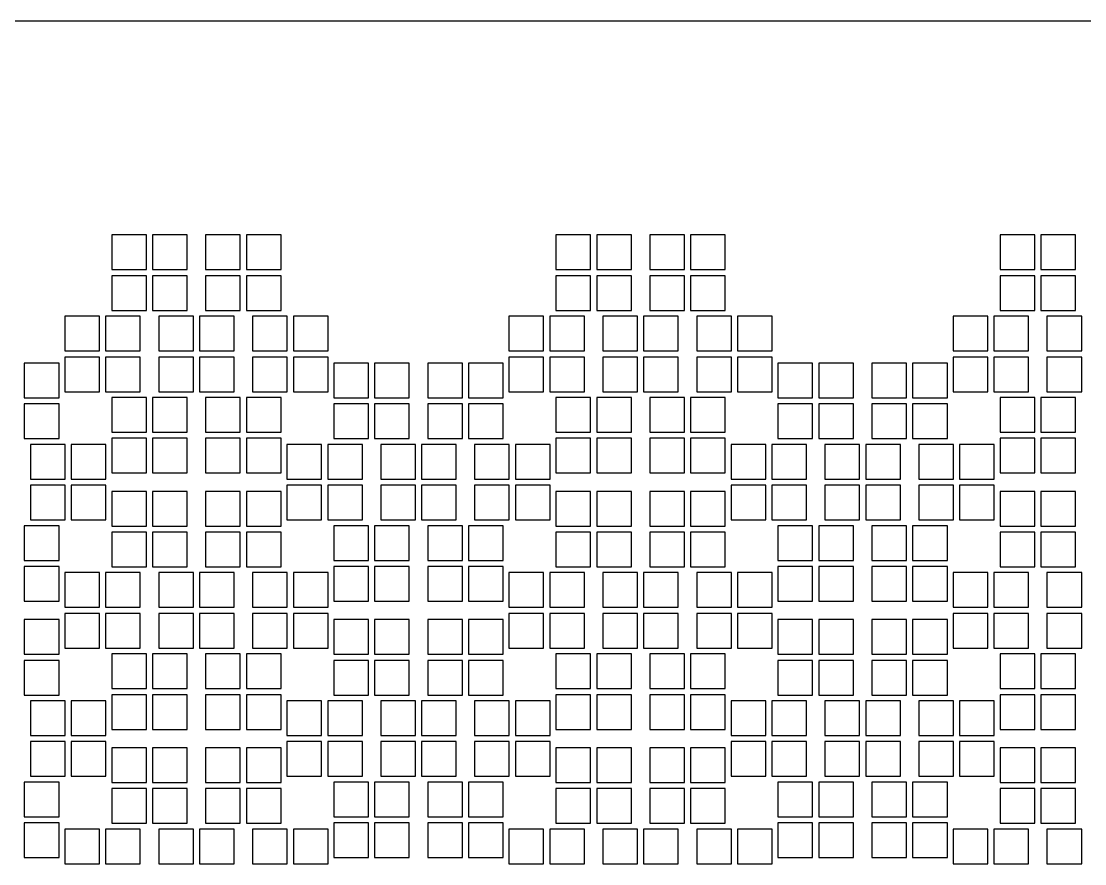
# Model space of a CAD drawing. Header units: millimetres. Extents: x -49 to 54, y -38 to 38.
# Drawn here: x -23.34 to 2.72, y 17.36 to 38 of the extents above; entities that cross this region are included whole.
import ezdxf

# ---------------------------------------------------------------- set-up
doc = ezdxf.new("R2010")
doc.units = ezdxf.units.MM

msp = doc.modelspace()

# ---------------------------------------------------------------- linework, layer by layer
msp.add_lwpolyline([(52.85, 38), (-47.85, 38)])
for points in [[(-21.1215, 31.9145), (-20.2715, 31.9145), (-20.2715, 32.7645), (-21.1215, 32.7645), (-21.1215, 31.9145)], [(-20.1215, 31.9145), (-19.2715, 31.9145), (-19.2715, 32.7645), (-20.1215, 32.7645), (-20.1215, 31.9145)], [(-18.8215, 31.9145), (-17.9715, 31.9145), (-17.9715, 32.7645), (-18.8215, 32.7645), (-18.8215, 31.9145)], [(-17.8215, 31.9145), (-16.9715, 31.9145), (-16.9715, 32.7645), (-17.8215, 32.7645), (-17.8215, 31.9145)], [(-10.2378, 31.9145), (-9.3878, 31.9145), (-9.3878, 32.7645), (-10.2378, 32.7645), (-10.2378, 31.9145)], [(-9.2378, 31.9145), (-8.3878, 31.9145), (-8.3878, 32.7645), (-9.2378, 32.7645), (-9.2378, 31.9145)], [(-7.9378, 31.9145), (-7.0878, 31.9145), (-7.0878, 32.7645), (-7.9378, 32.7645), (-7.9378, 31.9145)], [(-6.9378, 31.9145), (-6.0878, 31.9145), (-6.0878, 32.7645), (-6.9378, 32.7645), (-6.9378, 31.9145)], [(0.6459, 31.9145), (1.4959, 31.9145), (1.4959, 32.7645), (0.6459, 32.7645), (0.6459, 31.9145)], [(1.6459, 31.9145), (2.4959, 31.9145), (2.4959, 32.7645), (1.6459, 32.7645), (1.6459, 31.9145)], [(-21.1215, 30.9145), (-20.2715, 30.9145), (-20.2715, 31.7645), (-21.1215, 31.7645), (-21.1215, 30.9145)], [(-20.1215, 30.9145), (-19.2715, 30.9145), (-19.2715, 31.7645), (-20.1215, 31.7645), (-20.1215, 30.9145)], [(-18.8215, 30.9145), (-17.9715, 30.9145), (-17.9715, 31.7645), (-18.8215, 31.7645), (-18.8215, 30.9145)], [(-17.8215, 30.9145), (-16.9715, 30.9145), (-16.9715, 31.7645), (-17.8215, 31.7645), (-17.8215, 30.9145)], [(-10.2378, 30.9145), (-9.3878, 30.9145), (-9.3878, 31.7645), (-10.2378, 31.7645), (-10.2378, 30.9145)], [(-9.2378, 30.9145), (-8.3878, 30.9145), (-8.3878, 31.7645), (-9.2378, 31.7645), (-9.2378, 30.9145)], [(-7.9378, 30.9145), (-7.0878, 30.9145), (-7.0878, 31.7645), (-7.9378, 31.7645), (-7.9378, 30.9145)], [(-6.9378, 30.9145), (-6.0878, 30.9145), (-6.0878, 31.7645), (-6.9378, 31.7645), (-6.9378, 30.9145)], [(0.6459, 30.9145), (1.4959, 30.9145), (1.4959, 31.7645), (0.6459, 31.7645), (0.6459, 30.9145)], [(1.6459, 30.9145), (2.4959, 30.9145), (2.4959, 31.7645), (1.6459, 31.7645), (1.6459, 30.9145)], [(-22.2715, 29.9227), (-21.4215, 29.9227), (-21.4215, 30.7727), (-22.2715, 30.7727), (-22.2715, 29.9227)], [(-21.2715, 29.9227), (-20.4215, 29.9227), (-20.4215, 30.7727), (-21.2715, 30.7727), (-21.2715, 29.9227)], [(-19.9715, 29.9227), (-19.1215, 29.9227), (-19.1215, 30.7727), (-19.9715, 30.7727), (-19.9715, 29.9227)], [(-18.9715, 29.9227), (-18.1215, 29.9227), (-18.1215, 30.7727), (-18.9715, 30.7727), (-18.9715, 29.9227)], [(-17.6715, 29.9227), (-16.8215, 29.9227), (-16.8215, 30.7727), (-17.6715, 30.7727), (-17.6715, 29.9227)], [(-16.6715, 29.9227), (-15.8215, 29.9227), (-15.8215, 30.7727), (-16.6715, 30.7727), (-16.6715, 29.9227)], [(-11.3878, 29.9227), (-10.5378, 29.9227), (-10.5378, 30.7727), (-11.3878, 30.7727), (-11.3878, 29.9227)], [(-10.3878, 29.9227), (-9.5378, 29.9227), (-9.5378, 30.7727), (-10.3878, 30.7727), (-10.3878, 29.9227)], [(-9.0878, 29.9227), (-8.2378, 29.9227), (-8.2378, 30.7727), (-9.0878, 30.7727), (-9.0878, 29.9227)], [(-8.0878, 29.9227), (-7.2378, 29.9227), (-7.2378, 30.7727), (-8.0878, 30.7727), (-8.0878, 29.9227)], [(-6.7878, 29.9227), (-5.9378, 29.9227), (-5.9378, 30.7727), (-6.7878, 30.7727), (-6.7878, 29.9227)], [(-5.7878, 29.9227), (-4.9378, 29.9227), (-4.9378, 30.7727), (-5.7878, 30.7727), (-5.7878, 29.9227)], [(-0.5041, 29.9227), (0.3459, 29.9227), (0.3459, 30.7727), (-0.5041, 30.7727), (-0.5041, 29.9227)], [(0.4959, 29.9227), (1.3459, 29.9227), (1.3459, 30.7727), (0.4959, 30.7727), (0.4959, 29.9227)], [(1.7959, 29.9227), (2.6459, 29.9227), (2.6459, 30.7727), (1.7959, 30.7727), (1.7959, 29.9227)], [(-22.2715, 28.9227), (-21.4215, 28.9227), (-21.4215, 29.7727), (-22.2715, 29.7727), (-22.2715, 28.9227)], [(-21.2715, 28.9227), (-20.4215, 28.9227), (-20.4215, 29.7727), (-21.2715, 29.7727), (-21.2715, 28.9227)], [(-19.9715, 28.9227), (-19.1215, 28.9227), (-19.1215, 29.7727), (-19.9715, 29.7727), (-19.9715, 28.9227)], [(-18.9715, 28.9227), (-18.1215, 28.9227), (-18.1215, 29.7727), (-18.9715, 29.7727), (-18.9715, 28.9227)], [(-17.6715, 28.9227), (-16.8215, 28.9227), (-16.8215, 29.7727), (-17.6715, 29.7727), (-17.6715, 28.9227)], [(-16.6715, 28.9227), (-15.8215, 28.9227), (-15.8215, 29.7727), (-16.6715, 29.7727), (-16.6715, 28.9227)], [(-11.3878, 28.9227), (-10.5378, 28.9227), (-10.5378, 29.7727), (-11.3878, 29.7727), (-11.3878, 28.9227)], [(-10.3878, 28.9227), (-9.5378, 28.9227), (-9.5378, 29.7727), (-10.3878, 29.7727), (-10.3878, 28.9227)], [(-9.0878, 28.9227), (-8.2378, 28.9227), (-8.2378, 29.7727), (-9.0878, 29.7727), (-9.0878, 28.9227)], [(-8.0878, 28.9227), (-7.2378, 28.9227), (-7.2378, 29.7727), (-8.0878, 29.7727), (-8.0878, 28.9227)], [(-6.7878, 28.9227), (-5.9378, 28.9227), (-5.9378, 29.7727), (-6.7878, 29.7727), (-6.7878, 28.9227)], [(-5.7878, 28.9227), (-4.9378, 28.9227), (-4.9378, 29.7727), (-5.7878, 29.7727), (-5.7878, 28.9227)], [(-0.5041, 28.9227), (0.3459, 28.9227), (0.3459, 29.7727), (-0.5041, 29.7727), (-0.5041, 28.9227)], [(0.4959, 28.9227), (1.3459, 28.9227), (1.3459, 29.7727), (0.4959, 29.7727), (0.4959, 28.9227)], [(1.7959, 28.9227), (2.6459, 28.9227), (2.6459, 29.7727), (1.7959, 29.7727), (1.7959, 28.9227)], [(-23.2634, 28.7727), (-22.4134, 28.7727), (-22.4134, 29.6227), (-23.2634, 29.6227), (-23.2634, 28.7727)], [(-15.6796, 28.7727), (-14.8296, 28.7727), (-14.8296, 29.6227), (-15.6796, 29.6227), (-15.6796, 28.7727)], [(-14.6796, 28.7727), (-13.8296, 28.7727), (-13.8296, 29.6227), (-14.6796, 29.6227), (-14.6796, 28.7727)], [(-13.3796, 28.7727), (-12.5296, 28.7727), (-12.5296, 29.6227), (-13.3796, 29.6227), (-13.3796, 28.7727)], [(-12.3796, 28.7727), (-11.5296, 28.7727), (-11.5296, 29.6227), (-12.3796, 29.6227), (-12.3796, 28.7727)], [(-4.7959, 28.7727), (-3.9459, 28.7727), (-3.9459, 29.6227), (-4.7959, 29.6227), (-4.7959, 28.7727)], [(-3.7959, 28.7727), (-2.9459, 28.7727), (-2.9459, 29.6227), (-3.7959, 29.6227), (-3.7959, 28.7727)], [(-2.4959, 28.7727), (-1.6459, 28.7727), (-1.6459, 29.6227), (-2.4959, 29.6227), (-2.4959, 28.7727)], [(-1.4959, 28.7727), (-0.6459, 28.7727), (-0.6459, 29.6227), (-1.4959, 29.6227), (-1.4959, 28.7727)], [(-21.1215, 27.9308), (-20.2715, 27.9308), (-20.2715, 28.7808), (-21.1215, 28.7808), (-21.1215, 27.9308)], [(-20.1215, 27.9308), (-19.2715, 27.9308), (-19.2715, 28.7808), (-20.1215, 28.7808), (-20.1215, 27.9308)], [(-18.8215, 27.9308), (-17.9715, 27.9308), (-17.9715, 28.7808), (-18.8215, 28.7808), (-18.8215, 27.9308)], [(-17.8215, 27.9308), (-16.9715, 27.9308), (-16.9715, 28.7808), (-17.8215, 28.7808), (-17.8215, 27.9308)], [(-10.2378, 27.9308), (-9.3878, 27.9308), (-9.3878, 28.7808), (-10.2378, 28.7808), (-10.2378, 27.9308)], [(-9.2378, 27.9308), (-8.3878, 27.9308), (-8.3878, 28.7808), (-9.2378, 28.7808), (-9.2378, 27.9308)], [(-7.9378, 27.9308), (-7.0878, 27.9308), (-7.0878, 28.7808), (-7.9378, 28.7808), (-7.9378, 27.9308)], [(-6.9378, 27.9308), (-6.0878, 27.9308), (-6.0878, 28.7808), (-6.9378, 28.7808), (-6.9378, 27.9308)], [(0.6459, 27.9308), (1.4959, 27.9308), (1.4959, 28.7808), (0.6459, 28.7808), (0.6459, 27.9308)], [(1.6459, 27.9308), (2.4959, 27.9308), (2.4959, 28.7808), (1.6459, 28.7808), (1.6459, 27.9308)], [(-23.2634, 27.7727), (-22.4134, 27.7727), (-22.4134, 28.6227), (-23.2634, 28.6227), (-23.2634, 27.7727)], [(-15.6796, 27.7727), (-14.8296, 27.7727), (-14.8296, 28.6227), (-15.6796, 28.6227), (-15.6796, 27.7727)], [(-14.6796, 27.7727), (-13.8296, 27.7727), (-13.8296, 28.6227), (-14.6796, 28.6227), (-14.6796, 27.7727)], [(-13.3796, 27.7727), (-12.5296, 27.7727), (-12.5296, 28.6227), (-13.3796, 28.6227), (-13.3796, 27.7727)], [(-12.3796, 27.7727), (-11.5296, 27.7727), (-11.5296, 28.6227), (-12.3796, 28.6227), (-12.3796, 27.7727)], [(-4.7959, 27.7727), (-3.9459, 27.7727), (-3.9459, 28.6227), (-4.7959, 28.6227), (-4.7959, 27.7727)], [(-3.7959, 27.7727), (-2.9459, 27.7727), (-2.9459, 28.6227), (-3.7959, 28.6227), (-3.7959, 27.7727)], [(-2.4959, 27.7727), (-1.6459, 27.7727), (-1.6459, 28.6227), (-2.4959, 28.6227), (-2.4959, 27.7727)], [(-1.4959, 27.7727), (-0.6459, 27.7727), (-0.6459, 28.6227), (-1.4959, 28.6227), (-1.4959, 27.7727)], [(-23.1134, 26.7808), (-22.2634, 26.7808), (-22.2634, 27.6308), (-23.1134, 27.6308), (-23.1134, 26.7808)], [(-22.1134, 26.7808), (-21.2634, 26.7808), (-21.2634, 27.6308), (-22.1134, 27.6308), (-22.1134, 26.7808)], [(-21.1215, 26.9308), (-20.2715, 26.9308), (-20.2715, 27.7808), (-21.1215, 27.7808), (-21.1215, 26.9308)], [(-20.1215, 26.9308), (-19.2715, 26.9308), (-19.2715, 27.7808), (-20.1215, 27.7808), (-20.1215, 26.9308)], [(-18.8215, 26.9308), (-17.9715, 26.9308), (-17.9715, 27.7808), (-18.8215, 27.7808), (-18.8215, 26.9308)], [(-17.8215, 26.9308), (-16.9715, 26.9308), (-16.9715, 27.7808), (-17.8215, 27.7808), (-17.8215, 26.9308)], [(-16.8296, 26.7808), (-15.9796, 26.7808), (-15.9796, 27.6308), (-16.8296, 27.6308), (-16.8296, 26.7808)], [(-15.8296, 26.7808), (-14.9796, 26.7808), (-14.9796, 27.6308), (-15.8296, 27.6308), (-15.8296, 26.7808)], [(-14.5296, 26.7808), (-13.6796, 26.7808), (-13.6796, 27.6308), (-14.5296, 27.6308), (-14.5296, 26.7808)], [(-13.5296, 26.7808), (-12.6796, 26.7808), (-12.6796, 27.6308), (-13.5296, 27.6308), (-13.5296, 26.7808)], [(-12.2296, 26.7808), (-11.3796, 26.7808), (-11.3796, 27.6308), (-12.2296, 27.6308), (-12.2296, 26.7808)], [(-11.2296, 26.7808), (-10.3796, 26.7808), (-10.3796, 27.6308), (-11.2296, 27.6308), (-11.2296, 26.7808)], [(-10.2378, 26.9308), (-9.3878, 26.9308), (-9.3878, 27.7808), (-10.2378, 27.7808), (-10.2378, 26.9308)], [(-9.2378, 26.9308), (-8.3878, 26.9308), (-8.3878, 27.7808), (-9.2378, 27.7808), (-9.2378, 26.9308)], [(-7.9378, 26.9308), (-7.0878, 26.9308), (-7.0878, 27.7808), (-7.9378, 27.7808), (-7.9378, 26.9308)], [(-6.9378, 26.9308), (-6.0878, 26.9308), (-6.0878, 27.7808), (-6.9378, 27.7808), (-6.9378, 26.9308)], [(-5.9459, 26.7808), (-5.0959, 26.7808), (-5.0959, 27.6308), (-5.9459, 27.6308), (-5.9459, 26.7808)], [(-4.9459, 26.7808), (-4.0959, 26.7808), (-4.0959, 27.6308), (-4.9459, 27.6308), (-4.9459, 26.7808)], [(-3.6459, 26.7808), (-2.7959, 26.7808), (-2.7959, 27.6308), (-3.6459, 27.6308), (-3.6459, 26.7808)], [(-2.6459, 26.7808), (-1.7959, 26.7808), (-1.7959, 27.6308), (-2.6459, 27.6308), (-2.6459, 26.7808)], [(-1.3459, 26.7808), (-0.4959, 26.7808), (-0.4959, 27.6308), (-1.3459, 27.6308), (-1.3459, 26.7808)], [(-0.3459, 26.7808), (0.5041, 26.7808), (0.5041, 27.6308), (-0.3459, 27.6308), (-0.3459, 26.7808)], [(0.6459, 26.9308), (1.4959, 26.9308), (1.4959, 27.7808), (0.6459, 27.7808), (0.6459, 26.9308)], [(1.6459, 26.9308), (2.4959, 26.9308), (2.4959, 27.7808), (1.6459, 27.7808), (1.6459, 26.9308)], [(-23.1134, 25.7808), (-22.2634, 25.7808), (-22.2634, 26.6308), (-23.1134, 26.6308), (-23.1134, 25.7808)], [(-22.1134, 25.7808), (-21.2634, 25.7808), (-21.2634, 26.6308), (-22.1134, 26.6308), (-22.1134, 25.7808)], [(-16.8296, 25.7808), (-15.9796, 25.7808), (-15.9796, 26.6308), (-16.8296, 26.6308), (-16.8296, 25.7808)], [(-15.8296, 25.7808), (-14.9796, 25.7808), (-14.9796, 26.6308), (-15.8296, 26.6308), (-15.8296, 25.7808)], [(-14.5296, 25.7808), (-13.6796, 25.7808), (-13.6796, 26.6308), (-14.5296, 26.6308), (-14.5296, 25.7808)], [(-13.5296, 25.7808), (-12.6796, 25.7808), (-12.6796, 26.6308), (-13.5296, 26.6308), (-13.5296, 25.7808)], [(-12.2296, 25.7808), (-11.3796, 25.7808), (-11.3796, 26.6308), (-12.2296, 26.6308), (-12.2296, 25.7808)], [(-11.2296, 25.7808), (-10.3796, 25.7808), (-10.3796, 26.6308), (-11.2296, 26.6308), (-11.2296, 25.7808)], [(-5.9459, 25.7808), (-5.0959, 25.7808), (-5.0959, 26.6308), (-5.9459, 26.6308), (-5.9459, 25.7808)], [(-4.9459, 25.7808), (-4.0959, 25.7808), (-4.0959, 26.6308), (-4.9459, 26.6308), (-4.9459, 25.7808)], [(-3.6459, 25.7808), (-2.7959, 25.7808), (-2.7959, 26.6308), (-3.6459, 26.6308), (-3.6459, 25.7808)], [(-2.6459, 25.7808), (-1.7959, 25.7808), (-1.7959, 26.6308), (-2.6459, 26.6308), (-2.6459, 25.7808)], [(-1.3459, 25.7808), (-0.4959, 25.7808), (-0.4959, 26.6308), (-1.3459, 26.6308), (-1.3459, 25.7808)], [(-0.3459, 25.7808), (0.5041, 25.7808), (0.5041, 26.6308), (-0.3459, 26.6308), (-0.3459, 25.7808)], [(-21.1215, 25.6308), (-20.2715, 25.6308), (-20.2715, 26.4808), (-21.1215, 26.4808), (-21.1215, 25.6308)], [(-20.1215, 25.6308), (-19.2715, 25.6308), (-19.2715, 26.4808), (-20.1215, 26.4808), (-20.1215, 25.6308)], [(-18.8215, 25.6308), (-17.9715, 25.6308), (-17.9715, 26.4808), (-18.8215, 26.4808), (-18.8215, 25.6308)], [(-17.8215, 25.6308), (-16.9715, 25.6308), (-16.9715, 26.4808), (-17.8215, 26.4808), (-17.8215, 25.6308)], [(-10.2378, 25.6308), (-9.3878, 25.6308), (-9.3878, 26.4808), (-10.2378, 26.4808), (-10.2378, 25.6308)], [(-9.2378, 25.6308), (-8.3878, 25.6308), (-8.3878, 26.4808), (-9.2378, 26.4808), (-9.2378, 25.6308)], [(-7.9378, 25.6308), (-7.0878, 25.6308), (-7.0878, 26.4808), (-7.9378, 26.4808), (-7.9378, 25.6308)], [(-6.9378, 25.6308), (-6.0878, 25.6308), (-6.0878, 26.4808), (-6.9378, 26.4808), (-6.9378, 25.6308)], [(0.6459, 25.6308), (1.4959, 25.6308), (1.4959, 26.4808), (0.6459, 26.4808), (0.6459, 25.6308)], [(1.6459, 25.6308), (2.4959, 25.6308), (2.4959, 26.4808), (1.6459, 26.4808), (1.6459, 25.6308)], [(-23.2634, 24.7889), (-22.4134, 24.7889), (-22.4134, 25.6389), (-23.2634, 25.6389), (-23.2634, 24.7889)], [(-15.6796, 24.7889), (-14.8296, 24.7889), (-14.8296, 25.6389), (-15.6796, 25.6389), (-15.6796, 24.7889)], [(-14.6796, 24.7889), (-13.8296, 24.7889), (-13.8296, 25.6389), (-14.6796, 25.6389), (-14.6796, 24.7889)], [(-13.3796, 24.7889), (-12.5296, 24.7889), (-12.5296, 25.6389), (-13.3796, 25.6389), (-13.3796, 24.7889)], [(-12.3796, 24.7889), (-11.5296, 24.7889), (-11.5296, 25.6389), (-12.3796, 25.6389), (-12.3796, 24.7889)], [(-4.7959, 24.7889), (-3.9459, 24.7889), (-3.9459, 25.6389), (-4.7959, 25.6389), (-4.7959, 24.7889)], [(-3.7959, 24.7889), (-2.9459, 24.7889), (-2.9459, 25.6389), (-3.7959, 25.6389), (-3.7959, 24.7889)], [(-2.4959, 24.7889), (-1.6459, 24.7889), (-1.6459, 25.6389), (-2.4959, 25.6389), (-2.4959, 24.7889)], [(-1.4959, 24.7889), (-0.6459, 24.7889), (-0.6459, 25.6389), (-1.4959, 25.6389), (-1.4959, 24.7889)], [(-21.1215, 24.6308), (-20.2715, 24.6308), (-20.2715, 25.4808), (-21.1215, 25.4808), (-21.1215, 24.6308)], [(-20.1215, 24.6308), (-19.2715, 24.6308), (-19.2715, 25.4808), (-20.1215, 25.4808), (-20.1215, 24.6308)], [(-18.8215, 24.6308), (-17.9715, 24.6308), (-17.9715, 25.4808), (-18.8215, 25.4808), (-18.8215, 24.6308)], [(-17.8215, 24.6308), (-16.9715, 24.6308), (-16.9715, 25.4808), (-17.8215, 25.4808), (-17.8215, 24.6308)], [(-10.2378, 24.6308), (-9.3878, 24.6308), (-9.3878, 25.4808), (-10.2378, 25.4808), (-10.2378, 24.6308)], [(-9.2378, 24.6308), (-8.3878, 24.6308), (-8.3878, 25.4808), (-9.2378, 25.4808), (-9.2378, 24.6308)], [(-7.9378, 24.6308), (-7.0878, 24.6308), (-7.0878, 25.4808), (-7.9378, 25.4808), (-7.9378, 24.6308)], [(-6.9378, 24.6308), (-6.0878, 24.6308), (-6.0878, 25.4808), (-6.9378, 25.4808), (-6.9378, 24.6308)], [(0.6459, 24.6308), (1.4959, 24.6308), (1.4959, 25.4808), (0.6459, 25.4808), (0.6459, 24.6308)], [(1.6459, 24.6308), (2.4959, 24.6308), (2.4959, 25.4808), (1.6459, 25.4808), (1.6459, 24.6308)], [(-23.2634, 23.7889), (-22.4134, 23.7889), (-22.4134, 24.6389), (-23.2634, 24.6389), (-23.2634, 23.7889)], [(-15.6796, 23.7889), (-14.8296, 23.7889), (-14.8296, 24.6389), (-15.6796, 24.6389), (-15.6796, 23.7889)], [(-14.6796, 23.7889), (-13.8296, 23.7889), (-13.8296, 24.6389), (-14.6796, 24.6389), (-14.6796, 23.7889)], [(-13.3796, 23.7889), (-12.5296, 23.7889), (-12.5296, 24.6389), (-13.3796, 24.6389), (-13.3796, 23.7889)], [(-12.3796, 23.7889), (-11.5296, 23.7889), (-11.5296, 24.6389), (-12.3796, 24.6389), (-12.3796, 23.7889)], [(-4.7959, 23.7889), (-3.9459, 23.7889), (-3.9459, 24.6389), (-4.7959, 24.6389), (-4.7959, 23.7889)], [(-3.7959, 23.7889), (-2.9459, 23.7889), (-2.9459, 24.6389), (-3.7959, 24.6389), (-3.7959, 23.7889)], [(-2.4959, 23.7889), (-1.6459, 23.7889), (-1.6459, 24.6389), (-2.4959, 24.6389), (-2.4959, 23.7889)], [(-1.4959, 23.7889), (-0.6459, 23.7889), (-0.6459, 24.6389), (-1.4959, 24.6389), (-1.4959, 23.7889)], [(-22.2715, 23.6389), (-21.4215, 23.6389), (-21.4215, 24.4889), (-22.2715, 24.4889), (-22.2715, 23.6389)], [(-21.2715, 23.6389), (-20.4215, 23.6389), (-20.4215, 24.4889), (-21.2715, 24.4889), (-21.2715, 23.6389)], [(-19.9715, 23.6389), (-19.1215, 23.6389), (-19.1215, 24.4889), (-19.9715, 24.4889), (-19.9715, 23.6389)], [(-18.9715, 23.6389), (-18.1215, 23.6389), (-18.1215, 24.4889), (-18.9715, 24.4889), (-18.9715, 23.6389)], [(-17.6715, 23.6389), (-16.8215, 23.6389), (-16.8215, 24.4889), (-17.6715, 24.4889), (-17.6715, 23.6389)], [(-16.6715, 23.6389), (-15.8215, 23.6389), (-15.8215, 24.4889), (-16.6715, 24.4889), (-16.6715, 23.6389)], [(-11.3878, 23.6389), (-10.5378, 23.6389), (-10.5378, 24.4889), (-11.3878, 24.4889), (-11.3878, 23.6389)], [(-10.3878, 23.6389), (-9.5378, 23.6389), (-9.5378, 24.4889), (-10.3878, 24.4889), (-10.3878, 23.6389)], [(-9.0878, 23.6389), (-8.2378, 23.6389), (-8.2378, 24.4889), (-9.0878, 24.4889), (-9.0878, 23.6389)], [(-8.0878, 23.6389), (-7.2378, 23.6389), (-7.2378, 24.4889), (-8.0878, 24.4889), (-8.0878, 23.6389)], [(-6.7878, 23.6389), (-5.9378, 23.6389), (-5.9378, 24.4889), (-6.7878, 24.4889), (-6.7878, 23.6389)], [(-5.7878, 23.6389), (-4.9378, 23.6389), (-4.9378, 24.4889), (-5.7878, 24.4889), (-5.7878, 23.6389)], [(-0.5041, 23.6389), (0.3459, 23.6389), (0.3459, 24.4889), (-0.5041, 24.4889), (-0.5041, 23.6389)], [(0.4959, 23.6389), (1.3459, 23.6389), (1.3459, 24.4889), (0.4959, 24.4889), (0.4959, 23.6389)], [(1.7959, 23.6389), (2.6459, 23.6389), (2.6459, 24.4889), (1.7959, 24.4889), (1.7959, 23.6389)], [(-22.2715, 22.6389), (-21.4215, 22.6389), (-21.4215, 23.4889), (-22.2715, 23.4889), (-22.2715, 22.6389)], [(-21.2715, 22.6389), (-20.4215, 22.6389), (-20.4215, 23.4889), (-21.2715, 23.4889), (-21.2715, 22.6389)], [(-19.9715, 22.6389), (-19.1215, 22.6389), (-19.1215, 23.4889), (-19.9715, 23.4889), (-19.9715, 22.6389)], [(-18.9715, 22.6389), (-18.1215, 22.6389), (-18.1215, 23.4889), (-18.9715, 23.4889), (-18.9715, 22.6389)], [(-17.6715, 22.6389), (-16.8215, 22.6389), (-16.8215, 23.4889), (-17.6715, 23.4889), (-17.6715, 22.6389)], [(-16.6715, 22.6389), (-15.8215, 22.6389), (-15.8215, 23.4889), (-16.6715, 23.4889), (-16.6715, 22.6389)], [(-11.3878, 22.6389), (-10.5378, 22.6389), (-10.5378, 23.4889), (-11.3878, 23.4889), (-11.3878, 22.6389)], [(-10.3878, 22.6389), (-9.5378, 22.6389), (-9.5378, 23.4889), (-10.3878, 23.4889), (-10.3878, 22.6389)], [(-9.0878, 22.6389), (-8.2378, 22.6389), (-8.2378, 23.4889), (-9.0878, 23.4889), (-9.0878, 22.6389)], [(-8.0878, 22.6389), (-7.2378, 22.6389), (-7.2378, 23.4889), (-8.0878, 23.4889), (-8.0878, 22.6389)], [(-6.7878, 22.6389), (-5.9378, 22.6389), (-5.9378, 23.4889), (-6.7878, 23.4889), (-6.7878, 22.6389)], [(-5.7878, 22.6389), (-4.9378, 22.6389), (-4.9378, 23.4889), (-5.7878, 23.4889), (-5.7878, 22.6389)], [(-0.5041, 22.6389), (0.3459, 22.6389), (0.3459, 23.4889), (-0.5041, 23.4889), (-0.5041, 22.6389)], [(0.4959, 22.6389), (1.3459, 22.6389), (1.3459, 23.4889), (0.4959, 23.4889), (0.4959, 22.6389)], [(1.7959, 22.6389), (2.6459, 22.6389), (2.6459, 23.4889), (1.7959, 23.4889), (1.7959, 22.6389)], [(-23.2634, 22.4889), (-22.4134, 22.4889), (-22.4134, 23.3389), (-23.2634, 23.3389), (-23.2634, 22.4889)], [(-15.6796, 22.4889), (-14.8296, 22.4889), (-14.8296, 23.3389), (-15.6796, 23.3389), (-15.6796, 22.4889)], [(-14.6796, 22.4889), (-13.8296, 22.4889), (-13.8296, 23.3389), (-14.6796, 23.3389), (-14.6796, 22.4889)], [(-13.3796, 22.4889), (-12.5296, 22.4889), (-12.5296, 23.3389), (-13.3796, 23.3389), (-13.3796, 22.4889)], [(-12.3796, 22.4889), (-11.5296, 22.4889), (-11.5296, 23.3389), (-12.3796, 23.3389), (-12.3796, 22.4889)], [(-4.7959, 22.4889), (-3.9459, 22.4889), (-3.9459, 23.3389), (-4.7959, 23.3389), (-4.7959, 22.4889)], [(-3.7959, 22.4889), (-2.9459, 22.4889), (-2.9459, 23.3389), (-3.7959, 23.3389), (-3.7959, 22.4889)], [(-2.4959, 22.4889), (-1.6459, 22.4889), (-1.6459, 23.3389), (-2.4959, 23.3389), (-2.4959, 22.4889)], [(-1.4959, 22.4889), (-0.6459, 22.4889), (-0.6459, 23.3389), (-1.4959, 23.3389), (-1.4959, 22.4889)], [(-21.1215, 21.6471), (-20.2715, 21.6471), (-20.2715, 22.4971), (-21.1215, 22.4971), (-21.1215, 21.6471)], [(-20.1215, 21.6471), (-19.2715, 21.6471), (-19.2715, 22.4971), (-20.1215, 22.4971), (-20.1215, 21.6471)], [(-18.8215, 21.6471), (-17.9715, 21.6471), (-17.9715, 22.4971), (-18.8215, 22.4971), (-18.8215, 21.6471)], [(-17.8215, 21.6471), (-16.9715, 21.6471), (-16.9715, 22.4971), (-17.8215, 22.4971), (-17.8215, 21.6471)], [(-10.2378, 21.6471), (-9.3878, 21.6471), (-9.3878, 22.4971), (-10.2378, 22.4971), (-10.2378, 21.6471)], [(-9.2378, 21.6471), (-8.3878, 21.6471), (-8.3878, 22.4971), (-9.2378, 22.4971), (-9.2378, 21.6471)], [(-7.9378, 21.6471), (-7.0878, 21.6471), (-7.0878, 22.4971), (-7.9378, 22.4971), (-7.9378, 21.6471)], [(-6.9378, 21.6471), (-6.0878, 21.6471), (-6.0878, 22.4971), (-6.9378, 22.4971), (-6.9378, 21.6471)], [(0.6459, 21.6471), (1.4959, 21.6471), (1.4959, 22.4971), (0.6459, 22.4971), (0.6459, 21.6471)], [(1.6459, 21.6471), (2.4959, 21.6471), (2.4959, 22.4971), (1.6459, 22.4971), (1.6459, 21.6471)], [(-23.2634, 21.4889), (-22.4134, 21.4889), (-22.4134, 22.3389), (-23.2634, 22.3389), (-23.2634, 21.4889)], [(-15.6796, 21.4889), (-14.8296, 21.4889), (-14.8296, 22.3389), (-15.6796, 22.3389), (-15.6796, 21.4889)], [(-14.6796, 21.4889), (-13.8296, 21.4889), (-13.8296, 22.3389), (-14.6796, 22.3389), (-14.6796, 21.4889)], [(-13.3796, 21.4889), (-12.5296, 21.4889), (-12.5296, 22.3389), (-13.3796, 22.3389), (-13.3796, 21.4889)], [(-12.3796, 21.4889), (-11.5296, 21.4889), (-11.5296, 22.3389), (-12.3796, 22.3389), (-12.3796, 21.4889)], [(-4.7959, 21.4889), (-3.9459, 21.4889), (-3.9459, 22.3389), (-4.7959, 22.3389), (-4.7959, 21.4889)], [(-3.7959, 21.4889), (-2.9459, 21.4889), (-2.9459, 22.3389), (-3.7959, 22.3389), (-3.7959, 21.4889)], [(-2.4959, 21.4889), (-1.6459, 21.4889), (-1.6459, 22.3389), (-2.4959, 22.3389), (-2.4959, 21.4889)], [(-1.4959, 21.4889), (-0.6459, 21.4889), (-0.6459, 22.3389), (-1.4959, 22.3389), (-1.4959, 21.4889)], [(-21.1215, 20.6471), (-20.2715, 20.6471), (-20.2715, 21.4971), (-21.1215, 21.4971), (-21.1215, 20.6471)], [(-20.1215, 20.6471), (-19.2715, 20.6471), (-19.2715, 21.4971), (-20.1215, 21.4971), (-20.1215, 20.6471)], [(-18.8215, 20.6471), (-17.9715, 20.6471), (-17.9715, 21.4971), (-18.8215, 21.4971), (-18.8215, 20.6471)], [(-17.8215, 20.6471), (-16.9715, 20.6471), (-16.9715, 21.4971), (-17.8215, 21.4971), (-17.8215, 20.6471)], [(-10.2378, 20.6471), (-9.3878, 20.6471), (-9.3878, 21.4971), (-10.2378, 21.4971), (-10.2378, 20.6471)], [(-9.2378, 20.6471), (-8.3878, 20.6471), (-8.3878, 21.4971), (-9.2378, 21.4971), (-9.2378, 20.6471)], [(-7.9378, 20.6471), (-7.0878, 20.6471), (-7.0878, 21.4971), (-7.9378, 21.4971), (-7.9378, 20.6471)], [(-6.9378, 20.6471), (-6.0878, 20.6471), (-6.0878, 21.4971), (-6.9378, 21.4971), (-6.9378, 20.6471)], [(0.6459, 20.6471), (1.4959, 20.6471), (1.4959, 21.4971), (0.6459, 21.4971), (0.6459, 20.6471)], [(1.6459, 20.6471), (2.4959, 20.6471), (2.4959, 21.4971), (1.6459, 21.4971), (1.6459, 20.6471)], [(-23.1134, 20.4971), (-22.2634, 20.4971), (-22.2634, 21.3471), (-23.1134, 21.3471), (-23.1134, 20.4971)], [(-22.1134, 20.4971), (-21.2634, 20.4971), (-21.2634, 21.3471), (-22.1134, 21.3471), (-22.1134, 20.4971)], [(-16.8296, 20.4971), (-15.9796, 20.4971), (-15.9796, 21.3471), (-16.8296, 21.3471), (-16.8296, 20.4971)], [(-15.8296, 20.4971), (-14.9796, 20.4971), (-14.9796, 21.3471), (-15.8296, 21.3471), (-15.8296, 20.4971)], [(-14.5296, 20.4971), (-13.6796, 20.4971), (-13.6796, 21.3471), (-14.5296, 21.3471), (-14.5296, 20.4971)], [(-13.5296, 20.4971), (-12.6796, 20.4971), (-12.6796, 21.3471), (-13.5296, 21.3471), (-13.5296, 20.4971)], [(-12.2296, 20.4971), (-11.3796, 20.4971), (-11.3796, 21.3471), (-12.2296, 21.3471), (-12.2296, 20.4971)], [(-11.2296, 20.4971), (-10.3796, 20.4971), (-10.3796, 21.3471), (-11.2296, 21.3471), (-11.2296, 20.4971)], [(-5.9459, 20.4971), (-5.0959, 20.4971), (-5.0959, 21.3471), (-5.9459, 21.3471), (-5.9459, 20.4971)], [(-4.9459, 20.4971), (-4.0959, 20.4971), (-4.0959, 21.3471), (-4.9459, 21.3471), (-4.9459, 20.4971)], [(-3.6459, 20.4971), (-2.7959, 20.4971), (-2.7959, 21.3471), (-3.6459, 21.3471), (-3.6459, 20.4971)], [(-2.6459, 20.4971), (-1.7959, 20.4971), (-1.7959, 21.3471), (-2.6459, 21.3471), (-2.6459, 20.4971)], [(-1.3459, 20.4971), (-0.4959, 20.4971), (-0.4959, 21.3471), (-1.3459, 21.3471), (-1.3459, 20.4971)], [(-0.3459, 20.4971), (0.5041, 20.4971), (0.5041, 21.3471), (-0.3459, 21.3471), (-0.3459, 20.4971)], [(-23.1134, 19.4971), (-22.2634, 19.4971), (-22.2634, 20.3471), (-23.1134, 20.3471), (-23.1134, 19.4971)], [(-22.1134, 19.4971), (-21.2634, 19.4971), (-21.2634, 20.3471), (-22.1134, 20.3471), (-22.1134, 19.4971)], [(-16.8296, 19.4971), (-15.9796, 19.4971), (-15.9796, 20.3471), (-16.8296, 20.3471), (-16.8296, 19.4971)], [(-15.8296, 19.4971), (-14.9796, 19.4971), (-14.9796, 20.3471), (-15.8296, 20.3471), (-15.8296, 19.4971)], [(-14.5296, 19.4971), (-13.6796, 19.4971), (-13.6796, 20.3471), (-14.5296, 20.3471), (-14.5296, 19.4971)], [(-13.5296, 19.4971), (-12.6796, 19.4971), (-12.6796, 20.3471), (-13.5296, 20.3471), (-13.5296, 19.4971)], [(-12.2296, 19.4971), (-11.3796, 19.4971), (-11.3796, 20.3471), (-12.2296, 20.3471), (-12.2296, 19.4971)], [(-11.2296, 19.4971), (-10.3796, 19.4971), (-10.3796, 20.3471), (-11.2296, 20.3471), (-11.2296, 19.4971)], [(-5.9459, 19.4971), (-5.0959, 19.4971), (-5.0959, 20.3471), (-5.9459, 20.3471), (-5.9459, 19.4971)], [(-4.9459, 19.4971), (-4.0959, 19.4971), (-4.0959, 20.3471), (-4.9459, 20.3471), (-4.9459, 19.4971)], [(-3.6459, 19.4971), (-2.7959, 19.4971), (-2.7959, 20.3471), (-3.6459, 20.3471), (-3.6459, 19.4971)], [(-2.6459, 19.4971), (-1.7959, 19.4971), (-1.7959, 20.3471), (-2.6459, 20.3471), (-2.6459, 19.4971)], [(-1.3459, 19.4971), (-0.4959, 19.4971), (-0.4959, 20.3471), (-1.3459, 20.3471), (-1.3459, 19.4971)], [(-0.3459, 19.4971), (0.5041, 19.4971), (0.5041, 20.3471), (-0.3459, 20.3471), (-0.3459, 19.4971)], [(-21.1215, 19.3471), (-20.2715, 19.3471), (-20.2715, 20.1971), (-21.1215, 20.1971), (-21.1215, 19.3471)], [(-20.1215, 19.3471), (-19.2715, 19.3471), (-19.2715, 20.1971), (-20.1215, 20.1971), (-20.1215, 19.3471)], [(-18.8215, 19.3471), (-17.9715, 19.3471), (-17.9715, 20.1971), (-18.8215, 20.1971), (-18.8215, 19.3471)], [(-17.8215, 19.3471), (-16.9715, 19.3471), (-16.9715, 20.1971), (-17.8215, 20.1971), (-17.8215, 19.3471)], [(-10.2378, 19.3471), (-9.3878, 19.3471), (-9.3878, 20.1971), (-10.2378, 20.1971), (-10.2378, 19.3471)], [(-9.2378, 19.3471), (-8.3878, 19.3471), (-8.3878, 20.1971), (-9.2378, 20.1971), (-9.2378, 19.3471)], [(-7.9378, 19.3471), (-7.0878, 19.3471), (-7.0878, 20.1971), (-7.9378, 20.1971), (-7.9378, 19.3471)], [(-6.9378, 19.3471), (-6.0878, 19.3471), (-6.0878, 20.1971), (-6.9378, 20.1971), (-6.9378, 19.3471)], [(0.6459, 19.3471), (1.4959, 19.3471), (1.4959, 20.1971), (0.6459, 20.1971), (0.6459, 19.3471)], [(1.6459, 19.3471), (2.4959, 19.3471), (2.4959, 20.1971), (1.6459, 20.1971), (1.6459, 19.3471)], [(-23.2634, 18.5052), (-22.4134, 18.5052), (-22.4134, 19.3552), (-23.2634, 19.3552), (-23.2634, 18.5052)], [(-15.6796, 18.5052), (-14.8296, 18.5052), (-14.8296, 19.3552), (-15.6796, 19.3552), (-15.6796, 18.5052)], [(-14.6796, 18.5052), (-13.8296, 18.5052), (-13.8296, 19.3552), (-14.6796, 19.3552), (-14.6796, 18.5052)], [(-13.3796, 18.5052), (-12.5296, 18.5052), (-12.5296, 19.3552), (-13.3796, 19.3552), (-13.3796, 18.5052)], [(-12.3796, 18.5052), (-11.5296, 18.5052), (-11.5296, 19.3552), (-12.3796, 19.3552), (-12.3796, 18.5052)], [(-4.7959, 18.5052), (-3.9459, 18.5052), (-3.9459, 19.3552), (-4.7959, 19.3552), (-4.7959, 18.5052)], [(-3.7959, 18.5052), (-2.9459, 18.5052), (-2.9459, 19.3552), (-3.7959, 19.3552), (-3.7959, 18.5052)], [(-2.4959, 18.5052), (-1.6459, 18.5052), (-1.6459, 19.3552), (-2.4959, 19.3552), (-2.4959, 18.5052)], [(-1.4959, 18.5052), (-0.6459, 18.5052), (-0.6459, 19.3552), (-1.4959, 19.3552), (-1.4959, 18.5052)], [(-21.1215, 18.3471), (-20.2715, 18.3471), (-20.2715, 19.1971), (-21.1215, 19.1971), (-21.1215, 18.3471)], [(-20.1215, 18.3471), (-19.2715, 18.3471), (-19.2715, 19.1971), (-20.1215, 19.1971), (-20.1215, 18.3471)], [(-18.8215, 18.3471), (-17.9715, 18.3471), (-17.9715, 19.1971), (-18.8215, 19.1971), (-18.8215, 18.3471)], [(-17.8215, 18.3471), (-16.9715, 18.3471), (-16.9715, 19.1971), (-17.8215, 19.1971), (-17.8215, 18.3471)], [(-10.2378, 18.3471), (-9.3878, 18.3471), (-9.3878, 19.1971), (-10.2378, 19.1971), (-10.2378, 18.3471)], [(-9.2378, 18.3471), (-8.3878, 18.3471), (-8.3878, 19.1971), (-9.2378, 19.1971), (-9.2378, 18.3471)], [(-7.9378, 18.3471), (-7.0878, 18.3471), (-7.0878, 19.1971), (-7.9378, 19.1971), (-7.9378, 18.3471)], [(-6.9378, 18.3471), (-6.0878, 18.3471), (-6.0878, 19.1971), (-6.9378, 19.1971), (-6.9378, 18.3471)], [(0.6459, 18.3471), (1.4959, 18.3471), (1.4959, 19.1971), (0.6459, 19.1971), (0.6459, 18.3471)], [(1.6459, 18.3471), (2.4959, 18.3471), (2.4959, 19.1971), (1.6459, 19.1971), (1.6459, 18.3471)], [(-23.2634, 17.5052), (-22.4134, 17.5052), (-22.4134, 18.3552), (-23.2634, 18.3552), (-23.2634, 17.5052)], [(-15.6796, 17.5052), (-14.8296, 17.5052), (-14.8296, 18.3552), (-15.6796, 18.3552), (-15.6796, 17.5052)], [(-14.6796, 17.5052), (-13.8296, 17.5052), (-13.8296, 18.3552), (-14.6796, 18.3552), (-14.6796, 17.5052)], [(-13.3796, 17.5052), (-12.5296, 17.5052), (-12.5296, 18.3552), (-13.3796, 18.3552), (-13.3796, 17.5052)], [(-12.3796, 17.5052), (-11.5296, 17.5052), (-11.5296, 18.3552), (-12.3796, 18.3552), (-12.3796, 17.5052)], [(-4.7959, 17.5052), (-3.9459, 17.5052), (-3.9459, 18.3552), (-4.7959, 18.3552), (-4.7959, 17.5052)], [(-3.7959, 17.5052), (-2.9459, 17.5052), (-2.9459, 18.3552), (-3.7959, 18.3552), (-3.7959, 17.5052)], [(-2.4959, 17.5052), (-1.6459, 17.5052), (-1.6459, 18.3552), (-2.4959, 18.3552), (-2.4959, 17.5052)], [(-1.4959, 17.5052), (-0.6459, 17.5052), (-0.6459, 18.3552), (-1.4959, 18.3552), (-1.4959, 17.5052)], [(-22.2715, 17.3552), (-21.4215, 17.3552), (-21.4215, 18.2052), (-22.2715, 18.2052), (-22.2715, 17.3552)], [(-21.2715, 17.3552), (-20.4215, 17.3552), (-20.4215, 18.2052), (-21.2715, 18.2052), (-21.2715, 17.3552)], [(-19.9715, 17.3552), (-19.1215, 17.3552), (-19.1215, 18.2052), (-19.9715, 18.2052), (-19.9715, 17.3552)], [(-18.9715, 17.3552), (-18.1215, 17.3552), (-18.1215, 18.2052), (-18.9715, 18.2052), (-18.9715, 17.3552)], [(-17.6715, 17.3552), (-16.8215, 17.3552), (-16.8215, 18.2052), (-17.6715, 18.2052), (-17.6715, 17.3552)], [(-16.6715, 17.3552), (-15.8215, 17.3552), (-15.8215, 18.2052), (-16.6715, 18.2052), (-16.6715, 17.3552)], [(-11.3878, 17.3552), (-10.5378, 17.3552), (-10.5378, 18.2052), (-11.3878, 18.2052), (-11.3878, 17.3552)], [(-10.3878, 17.3552), (-9.5378, 17.3552), (-9.5378, 18.2052), (-10.3878, 18.2052), (-10.3878, 17.3552)], [(-9.0878, 17.3552), (-8.2378, 17.3552), (-8.2378, 18.2052), (-9.0878, 18.2052), (-9.0878, 17.3552)], [(-8.0878, 17.3552), (-7.2378, 17.3552), (-7.2378, 18.2052), (-8.0878, 18.2052), (-8.0878, 17.3552)], [(-6.7878, 17.3552), (-5.9378, 17.3552), (-5.9378, 18.2052), (-6.7878, 18.2052), (-6.7878, 17.3552)], [(-5.7878, 17.3552), (-4.9378, 17.3552), (-4.9378, 18.2052), (-5.7878, 18.2052), (-5.7878, 17.3552)], [(-0.5041, 17.3552), (0.3459, 17.3552), (0.3459, 18.2052), (-0.5041, 18.2052), (-0.5041, 17.3552)], [(0.4959, 17.3552), (1.3459, 17.3552), (1.3459, 18.2052), (0.4959, 18.2052), (0.4959, 17.3552)], [(1.7959, 17.3552), (2.6459, 17.3552), (2.6459, 18.2052), (1.7959, 18.2052), (1.7959, 17.3552)]]:
    msp.add_lwpolyline(points, close=True)

doc.saveas('drawing.dxf')
